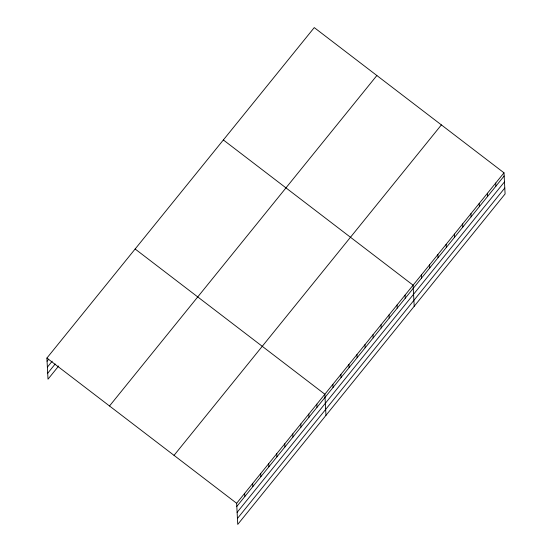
<?xml version="1.0" encoding="UTF-8"?>
<svg xmlns="http://www.w3.org/2000/svg" width="552" height="552" viewBox="0 0 552 552"><rect width="100%" height="100%" fill="white"/><g stroke="black" fill="none" stroke-linecap="round" stroke-linejoin="round"><path stroke-width="0.83" d="M58.705 365.962L48.01 379.176L46.906 358.062L314.254 27.6L503.99 172.824L505.094 193.938L237.746 524.4L236.642 503.286L503.99 172.824M47.065 361.215L48.673 359.228M47.382 367.142L52.192 361.194M47.7 373.249L55.186 363.996M109.517 405.982L376.864 75.52M174.032 455.359L441.379 124.897M236.808 506.432L504.155 175.971M237.118 512.359L504.466 181.898M237.436 518.473L504.783 188.011M223.353 139.96L413.089 285.177L414.2 306.298M135.13 249.007L324.866 394.231L325.977 415.346M46.906 358.062L236.642 503.286M495.724 183.036L495.889 186.19M487.464 193.248L487.63 196.402M479.198 203.467L479.364 206.614M470.939 213.679L471.104 216.832M462.673 223.891L462.838 227.044M454.406 234.11L454.572 237.256M446.147 244.322L446.313 247.475M437.881 254.534L438.046 257.687M429.622 264.753L429.787 267.899M421.355 274.965L421.521 278.118M405.071 295.092L405.237 298.246M397.054 305.008L397.219 308.154M389.029 314.923L389.194 318.069M381.011 324.831L381.177 327.985M372.993 334.747L373.152 337.9M364.969 344.662L365.134 347.815M356.951 354.577L357.116 357.724M348.926 364.486L349.092 367.639M340.908 374.401L341.074 377.554M332.89 384.316L333.056 387.469M316.848 404.147L317.014 407.293M308.823 414.055L308.989 417.208M300.805 423.971L300.971 427.124M292.788 433.886L292.953 437.039M284.763 443.801L284.929 446.947M276.745 453.716L276.911 456.863M268.727 463.625L268.886 466.778M260.703 473.54L260.868 476.693M252.685 483.455L252.85 486.609M244.66 493.371L244.826 496.517"/></g></svg>
